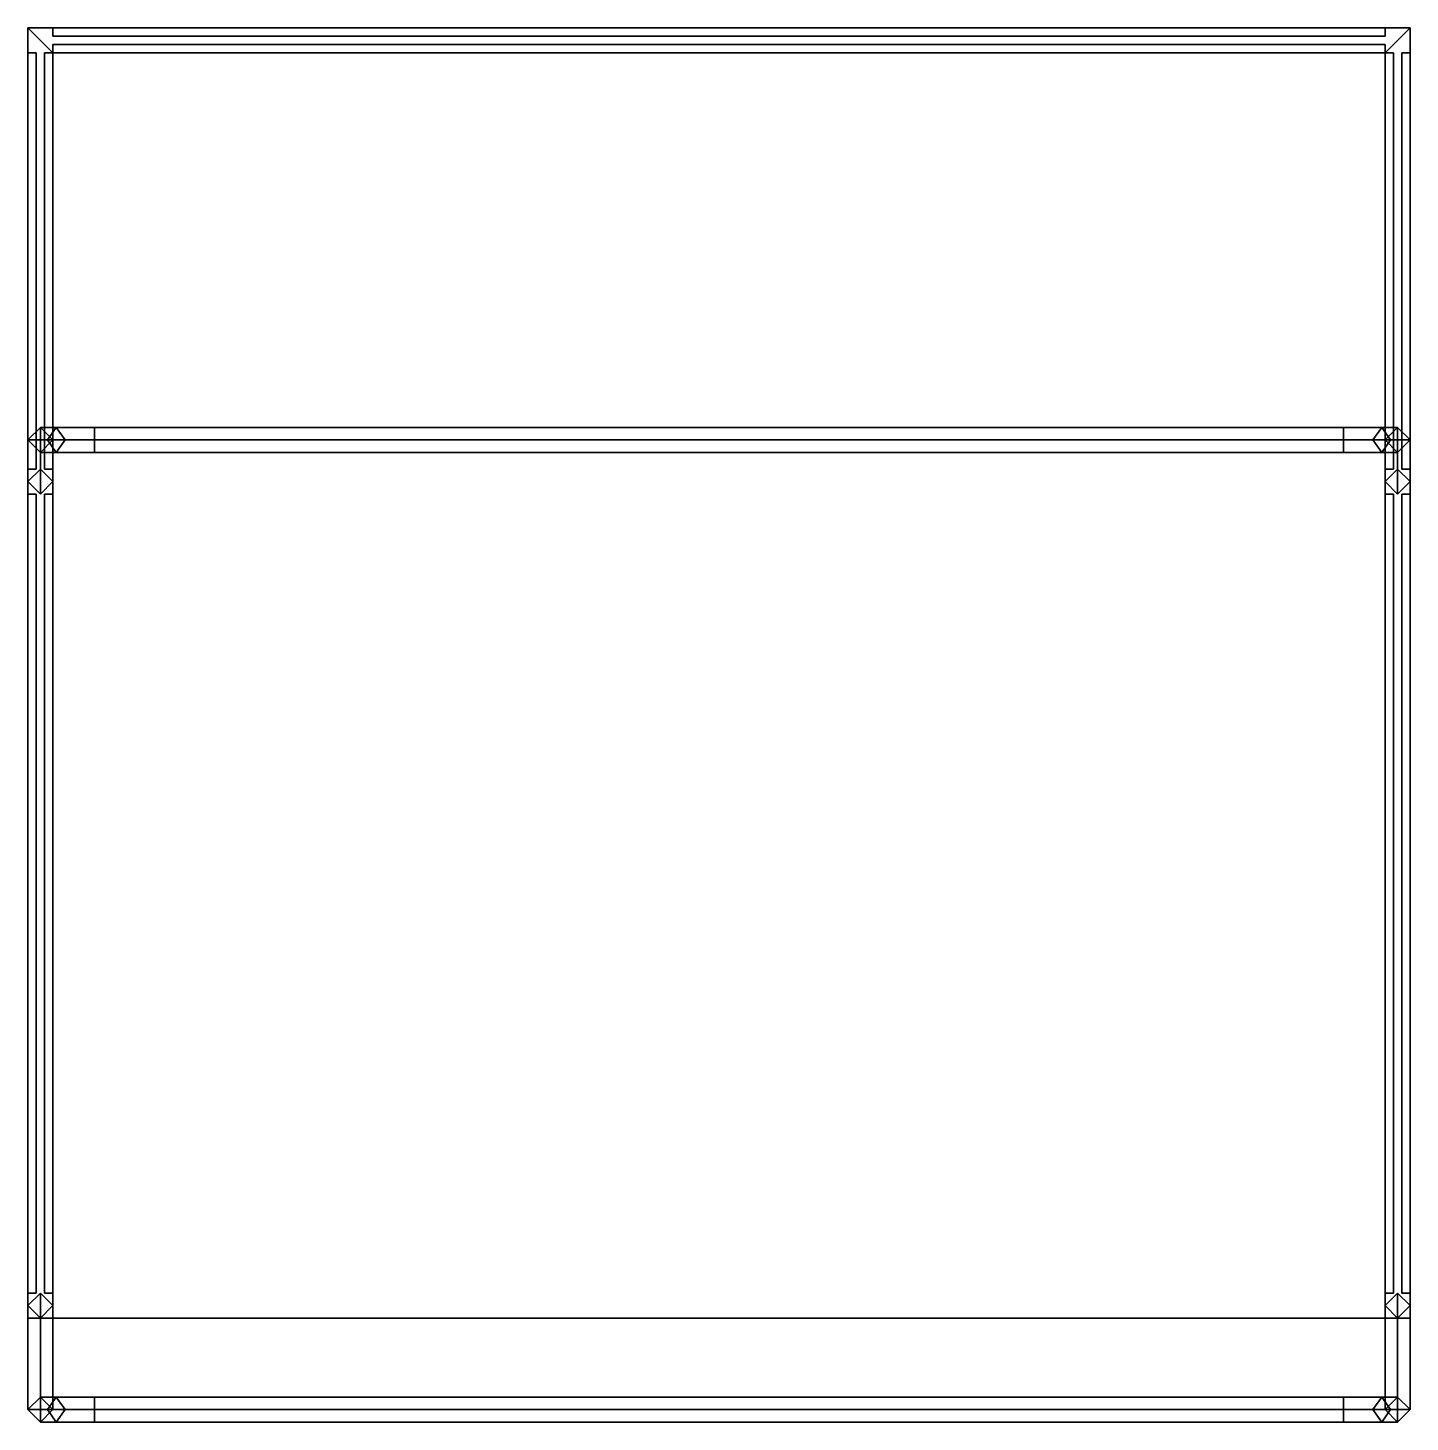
# Model space of a CAD drawing. Extents: x -0.83 to 0.83, y -2.04 to -0.37.
import ezdxf

# ---------------------------------------------------------------- set-up
doc = ezdxf.new("R2010")
doc.units = 0
doc.layers.add('CARGO_PLATFORM', color=3, linetype='CONTINUOUS')

msp = doc.modelspace()

# ---------------------------------------------------------------- linework, layer by layer
at = {"layer": 'CARGO_PLATFORM'}
for points in [[(0.83, -0.37, 1.365), (0.8, -0.37, 1.345), (-0.8, -0.37, 1.345), (-0.83, -0.37, 1.365)], [(-0.8, -0.4, 1.365), (0.8, -0.4, 1.365), (0.83, -0.37, 1.365), (-0.83, -0.37, 1.365)], [(0.8, -0.37, 0.875), (0.83, -0.37, 0.815), (-0.83, -0.37, 0.815), (-0.8, -0.37, 0.875)], [(-0.83, -0.37, 0.815), (-0.83, -1.92, 0.815), (-0.83, -1.89, 0.875), (-0.83, -0.4, 0.875)], [(0.83, -0.37, 0.815), (0.83, -1.92, 0.815), (-0.83, -1.92, 0.815), (-0.83, -0.37, 0.815)], [(-0.8, -0.37, 1.345), (-0.8, -0.37, 0.875), (-0.83, -0.37, 0.815), (-0.83, -0.37, 1.365)], [(-0.83, -0.37, 1.365), (-0.83, -1.92, 1.365), (-0.8, -1.92, 1.365), (-0.8, -0.4, 1.365)], [(-0.83, -0.4, 1.345), (-0.83, -1.89, 1.345), (-0.83, -1.92, 1.365), (-0.83, -0.37, 1.365)], [(-0.83, -0.37, 1.365), (-0.83, -0.37, 0.815), (-0.83, -0.4, 0.875), (-0.83, -0.4, 1.345)], [(0.8, -0.38, 0.875), (0.8, -0.37, 0.875), (-0.8, -0.37, 0.875), (-0.8, -0.38, 0.875)], [(-0.8, -0.38, 1.345), (-0.8, -0.38, 0.875), (-0.8, -0.37, 0.875), (-0.8, -0.37, 1.345)], [(0.8, -0.38, 1.345), (0.8, -0.38, 0.875), (-0.8, -0.38, 0.875), (-0.8, -0.38, 1.345)], [(0.8, -0.4, 1.365), (0.8, -1.92, 1.365), (0.83, -1.92, 1.365), (0.83, -0.37, 1.365)], [(0.8, -0.37, 0.875), (0.8, -0.38, 0.875), (0.8, -0.38, 1.345), (0.8, -0.37, 1.345)], [(0.83, -0.37, 1.365), (0.83, -0.37, 0.815), (0.8, -0.37, 0.875), (0.8, -0.37, 1.345)], [(0.83, -1.92, 1.365), (0.83, -1.89, 1.345), (0.83, -0.4, 1.345), (0.83, -0.37, 1.365)], [(0.83, -1.89, 0.875), (0.83, -1.92, 0.815), (0.83, -0.37, 0.815), (0.83, -0.4, 0.875)], [(0.83, -0.4, 1.345), (0.83, -0.4, 0.875), (0.83, -0.37, 0.815), (0.83, -0.37, 1.365)], [(-0.83, -0.9, 0.875), (-0.82, -0.9, 0.875), (-0.82, -0.4, 0.875), (-0.83, -0.4, 0.875)], [(-0.83, -0.4, 1.345), (-0.83, -0.4, 0.875), (-0.82, -0.4, 0.875), (-0.82, -0.4, 1.345)], [(-0.82, -0.4, 0.875), (-0.82, -0.9, 0.875), (-0.82, -0.9, 1.345), (-0.82, -0.4, 1.345)], [(-0.81, -0.9, 0.875), (-0.8, -0.9, 0.875), (-0.8, -0.4, 0.875), (-0.81, -0.4, 0.875)], [(-0.81, -0.4, 1.345), (-0.81, -0.4, 0.875), (-0.8, -0.4, 0.875), (-0.8, -0.4, 1.345)], [(-0.81, -0.9, 1.345), (-0.81, -0.9, 0.875), (-0.81, -0.4, 0.875), (-0.81, -0.4, 1.345)], [(0.8, -0.4, 0.875), (0.8, -0.39, 0.875), (-0.8, -0.39, 0.875), (-0.8, -0.4, 0.875)], [(-0.8, -0.39, 0.875), (0.8, -0.39, 0.875), (0.8, -0.39, 1.345), (-0.8, -0.39, 1.345)], [(-0.8, -0.4, 1.345), (-0.8, -0.4, 0.875), (-0.8, -0.39, 0.875), (-0.8, -0.39, 1.345)], [(-0.8, -0.4, 1.345), (0.8, -0.4, 1.345), (0.8, -0.4, 1.365), (-0.8, -0.4, 1.365)], [(-0.8, -1.92, 1.365), (-0.8, -1.89, 1.345), (-0.8, -0.4, 1.345), (-0.8, -0.4, 1.365)], [(-0.8, -1.92, 0.875), (0.8, -1.92, 0.875), (0.8, -0.4, 0.875), (-0.8, -0.4, 0.875)], [(0.8, -0.39, 0.875), (0.8, -0.4, 0.875), (0.8, -0.4, 1.345), (0.8, -0.39, 1.345)], [(0.8, -0.4, 1.345), (0.8, -1.89, 1.345), (0.8, -1.92, 1.365), (0.8, -0.4, 1.365)], [(0.8, -0.4, 1.345), (0.8, -0.4, 0.875), (0.81, -0.4, 0.875), (0.81, -0.4, 1.345)], [(0.8, -0.9, 0.875), (0.81, -0.9, 0.875), (0.81, -0.4, 0.875), (0.8, -0.4, 0.875)], [(0.81, -0.4, 0.875), (0.81, -0.9, 0.875), (0.81, -0.9, 1.345), (0.81, -0.4, 1.345)], [(0.82, -0.9, 1.345), (0.82, -0.9, 0.875), (0.82, -0.4, 0.875), (0.82, -0.4, 1.345)], [(0.82, -0.4, 1.345), (0.82, -0.4, 0.875), (0.83, -0.4, 0.875), (0.83, -0.4, 1.345)], [(0.82, -0.9, 0.875), (0.83, -0.9, 0.875), (0.83, -0.4, 0.875), (0.82, -0.4, 0.875)], [(-0.815, -0.85, 1.93), (-0.83, -0.865, 1.93), (-0.8066, -0.865, 1.9866), (-0.796, -0.85, 1.976)], [(-0.815, -0.9, 1.865), (-0.83, -0.915, 1.865), (-0.83, -0.865, 1.93), (-0.815, -0.85, 1.93)], [(-0.8, -0.865, 1.93), (-0.815, -0.85, 1.93), (-0.796, -0.85, 1.976), (-0.7854, -0.865, 1.9654)], [(-0.8, -0.915, 1.865), (-0.815, -0.9, 1.865), (-0.815, -0.85, 1.93), (-0.8, -0.865, 1.93)], [(-0.796, -0.85, 1.976), (-0.8066, -0.865, 1.9866), (-0.75, -0.865, 2.01), (-0.75, -0.85, 1.995)], [(-0.7854, -0.865, 1.9654), (-0.796, -0.85, 1.976), (-0.75, -0.85, 1.995), (-0.75, -0.865, 1.98)], [(0.75, -0.85, 1.995), (0.75, -0.865, 1.98), (-0.75, -0.865, 1.98), (-0.75, -0.85, 1.995)], [(0.75, -0.865, 2.01), (0.75, -0.85, 1.995), (-0.75, -0.85, 1.995), (-0.75, -0.865, 2.01)], [(0.8066, -0.865, 1.9866), (0.796, -0.85, 1.976), (0.75, -0.85, 1.995), (0.75, -0.865, 2.01)], [(0.796, -0.85, 1.976), (0.7854, -0.865, 1.9654), (0.75, -0.865, 1.98), (0.75, -0.85, 1.995)], [(0.815, -0.85, 1.93), (0.8, -0.865, 1.93), (0.7854, -0.865, 1.9654), (0.796, -0.85, 1.976)], [(0.83, -0.865, 1.93), (0.815, -0.85, 1.93), (0.796, -0.85, 1.976), (0.8066, -0.865, 1.9866)], [(0.815, -0.9, 1.865), (0.8, -0.915, 1.865), (0.8, -0.865, 1.93), (0.815, -0.85, 1.93)], [(0.83, -0.915, 1.865), (0.815, -0.9, 1.865), (0.815, -0.85, 1.93), (0.83, -0.865, 1.93)], [(-0.83, -0.865, 1.93), (-0.815, -0.88, 1.93), (-0.796, -0.88, 1.976), (-0.8066, -0.865, 1.9866)], [(-0.83, -0.915, 1.865), (-0.815, -0.93, 1.865), (-0.815, -0.88, 1.93), (-0.83, -0.865, 1.93)], [(-0.815, -0.88, 1.93), (-0.8, -0.865, 1.93), (-0.7854, -0.865, 1.9654), (-0.796, -0.88, 1.976)], [(-0.815, -0.93, 1.865), (-0.8, -0.915, 1.865), (-0.8, -0.865, 1.93), (-0.815, -0.88, 1.93)], [(-0.8066, -0.865, 1.9866), (-0.796, -0.88, 1.976), (-0.75, -0.88, 1.995), (-0.75, -0.865, 2.01)], [(-0.796, -0.88, 1.976), (-0.7854, -0.865, 1.9654), (-0.75, -0.865, 1.98), (-0.75, -0.88, 1.995)], [(0.75, -0.865, 1.98), (0.75, -0.88, 1.995), (-0.75, -0.88, 1.995), (-0.75, -0.865, 1.98)], [(0.75, -0.88, 1.995), (0.75, -0.865, 2.01), (-0.75, -0.865, 2.01), (-0.75, -0.88, 1.995)], [(0.7854, -0.865, 1.9654), (0.796, -0.88, 1.976), (0.75, -0.88, 1.995), (0.75, -0.865, 1.98)], [(0.796, -0.88, 1.976), (0.8066, -0.865, 1.9866), (0.75, -0.865, 2.01), (0.75, -0.88, 1.995)], [(0.8, -0.865, 1.93), (0.815, -0.88, 1.93), (0.796, -0.88, 1.976), (0.7854, -0.865, 1.9654)], [(0.815, -0.88, 1.93), (0.83, -0.865, 1.93), (0.8066, -0.865, 1.9866), (0.796, -0.88, 1.976)], [(0.8, -0.915, 1.865), (0.815, -0.93, 1.865), (0.815, -0.88, 1.93), (0.8, -0.865, 1.93)], [(0.815, -0.93, 1.865), (0.83, -0.915, 1.865), (0.83, -0.865, 1.93), (0.815, -0.88, 1.93)], [(-0.82, -0.9, 1.345), (-0.82, -0.9, 0.875), (-0.83, -0.9, 0.875), (-0.83, -0.9, 1.345)], [(-0.83, -0.9, 0.875), (-0.83, -0.93, 0.875), (-0.83, -0.93, 1.345), (-0.83, -0.9, 1.345)], [(-0.815, -0.9, 1.365), (-0.83, -0.915, 1.365), (-0.83, -0.915, 1.865), (-0.815, -0.9, 1.865)], [(-0.8, -0.915, 1.365), (-0.815, -0.9, 1.365), (-0.815, -0.9, 1.865), (-0.8, -0.915, 1.865)], [(-0.8, -0.9, 1.345), (-0.8, -0.9, 0.875), (-0.81, -0.9, 0.875), (-0.81, -0.9, 1.345)], [(-0.8, -0.93, 1.345), (-0.8, -0.93, 0.875), (-0.8, -0.9, 0.875), (-0.8, -0.9, 1.345)], [(0.8, -0.9, 0.875), (0.8, -0.93, 0.875), (0.8, -0.93, 1.345), (0.8, -0.9, 1.345)], [(0.81, -0.9, 1.345), (0.81, -0.9, 0.875), (0.8, -0.9, 0.875), (0.8, -0.9, 1.345)], [(0.815, -0.9, 1.365), (0.8, -0.915, 1.365), (0.8, -0.915, 1.865), (0.815, -0.9, 1.865)], [(0.83, -0.915, 1.365), (0.815, -0.9, 1.365), (0.815, -0.9, 1.865), (0.83, -0.915, 1.865)], [(0.83, -0.9, 1.345), (0.83, -0.9, 0.875), (0.82, -0.9, 0.875), (0.82, -0.9, 1.345)], [(0.83, -0.93, 1.345), (0.83, -0.93, 0.875), (0.83, -0.9, 0.875), (0.83, -0.9, 1.345)], [(-0.83, -0.915, 1.365), (-0.815, -0.93, 1.365), (-0.815, -0.93, 1.865), (-0.83, -0.915, 1.865)], [(-0.815, -0.93, 1.365), (-0.8, -0.915, 1.365), (-0.8, -0.915, 1.865), (-0.815, -0.93, 1.865)], [(0.8, -0.915, 1.365), (0.815, -0.93, 1.365), (0.815, -0.93, 1.865), (0.8, -0.915, 1.865)], [(0.815, -0.93, 1.365), (0.83, -0.915, 1.365), (0.83, -0.915, 1.865), (0.815, -0.93, 1.865)], [(-0.83, -1.89, 0.875), (-0.82, -1.89, 0.875), (-0.82, -0.93, 0.875), (-0.83, -0.93, 0.875)], [(-0.83, -0.93, 1.345), (-0.83, -0.93, 0.875), (-0.82, -0.93, 0.875), (-0.82, -0.93, 1.345)], [(-0.82, -0.93, 0.875), (-0.82, -1.89, 0.875), (-0.82, -1.89, 1.345), (-0.82, -0.93, 1.345)], [(-0.81, -1.89, 0.875), (-0.8, -1.89, 0.875), (-0.8, -0.93, 0.875), (-0.81, -0.93, 0.875)], [(-0.81, -1.89, 1.345), (-0.81, -1.89, 0.875), (-0.81, -0.93, 0.875), (-0.81, -0.93, 1.345)], [(-0.81, -0.93, 1.345), (-0.81, -0.93, 0.875), (-0.8, -0.93, 0.875), (-0.8, -0.93, 1.345)], [(0.8, -0.93, 1.345), (0.8, -0.93, 0.875), (0.81, -0.93, 0.875), (0.81, -0.93, 1.345)], [(0.8, -1.89, 0.875), (0.81, -1.89, 0.875), (0.81, -0.93, 0.875), (0.8, -0.93, 0.875)], [(0.81, -0.93, 0.875), (0.81, -1.89, 0.875), (0.81, -1.89, 1.345), (0.81, -0.93, 1.345)], [(0.82, -1.89, 1.345), (0.82, -1.89, 0.875), (0.82, -0.93, 0.875), (0.82, -0.93, 1.345)], [(0.82, -0.93, 1.345), (0.82, -0.93, 0.875), (0.83, -0.93, 0.875), (0.83, -0.93, 1.345)], [(0.82, -1.89, 0.875), (0.83, -1.89, 0.875), (0.83, -0.93, 0.875), (0.82, -0.93, 0.875)], [(-0.82, -1.89, 1.345), (-0.82, -1.89, 0.875), (-0.83, -1.89, 0.875), (-0.83, -1.89, 1.345)], [(-0.83, -1.89, 0.875), (-0.83, -1.92, 0.815), (-0.83, -1.92, 1.365), (-0.83, -1.89, 1.345)], [(-0.815, -1.89, 1.365), (-0.83, -1.905, 1.365), (-0.83, -2.03, 1.895), (-0.815, -2.015, 1.895)], [(-0.8, -1.905, 1.365), (-0.815, -1.89, 1.365), (-0.815, -2.015, 1.895), (-0.8, -2.03, 1.895)], [(-0.8, -1.89, 1.345), (-0.8, -1.89, 0.875), (-0.81, -1.89, 0.875), (-0.81, -1.89, 1.345)], [(-0.8, -1.92, 1.365), (-0.8, -1.92, 0.875), (-0.8, -1.89, 0.875), (-0.8, -1.89, 1.345)], [(0.8, -1.89, 0.875), (0.8, -1.92, 0.875), (0.8, -1.92, 1.365), (0.8, -1.89, 1.345)], [(0.81, -1.89, 1.345), (0.81, -1.89, 0.875), (0.8, -1.89, 0.875), (0.8, -1.89, 1.345)], [(0.815, -1.89, 1.365), (0.8, -1.905, 1.365), (0.8, -2.03, 1.895), (0.815, -2.015, 1.895)], [(0.83, -1.905, 1.365), (0.815, -1.89, 1.365), (0.815, -2.015, 1.895), (0.83, -2.03, 1.895)], [(0.83, -1.89, 1.345), (0.83, -1.89, 0.875), (0.82, -1.89, 0.875), (0.82, -1.89, 1.345)], [(0.83, -1.92, 1.365), (0.83, -1.92, 0.815), (0.83, -1.89, 0.875), (0.83, -1.89, 1.345)], [(-0.83, -1.905, 1.365), (-0.815, -1.92, 1.365), (-0.815, -2.045, 1.895), (-0.83, -2.03, 1.895)], [(-0.815, -1.92, 1.365), (-0.8, -1.905, 1.365), (-0.8, -2.03, 1.895), (-0.815, -2.045, 1.895)], [(0.8, -1.905, 1.365), (0.815, -1.92, 1.365), (0.815, -2.045, 1.895), (0.8, -2.03, 1.895)], [(0.815, -1.92, 1.365), (0.83, -1.905, 1.365), (0.83, -2.03, 1.895), (0.815, -2.045, 1.895)], [(-0.8, -1.92, 0.875), (-0.83, -1.92, 0.815), (0.83, -1.92, 0.815), (0.8, -1.92, 0.875)], [(-0.83, -1.92, 1.365), (-0.83, -1.92, 0.815), (-0.8, -1.92, 0.875), (-0.8, -1.92, 1.365)], [(0.8, -1.92, 1.365), (0.8, -1.92, 0.875), (0.83, -1.92, 0.815), (0.83, -1.92, 1.365)], [(-0.815, -2.015, 1.895), (-0.83, -2.03, 1.895), (-0.8066, -2.03, 1.9516), (-0.796, -2.015, 1.941)], [(-0.8, -2.03, 1.895), (-0.815, -2.015, 1.895), (-0.796, -2.015, 1.941), (-0.7854, -2.03, 1.9304)], [(-0.796, -2.015, 1.941), (-0.8066, -2.03, 1.9516), (-0.75, -2.03, 1.975), (-0.75, -2.015, 1.96)], [(-0.7854, -2.03, 1.9304), (-0.796, -2.015, 1.941), (-0.75, -2.015, 1.96), (-0.75, -2.03, 1.945)], [(0.75, -2.03, 1.975), (0.75, -2.015, 1.96), (-0.75, -2.015, 1.96), (-0.75, -2.03, 1.975)], [(0.75, -2.015, 1.96), (0.75, -2.03, 1.945), (-0.75, -2.03, 1.945), (-0.75, -2.015, 1.96)], [(0.796, -2.015, 1.941), (0.7854, -2.03, 1.9304), (0.75, -2.03, 1.945), (0.75, -2.015, 1.96)], [(0.8066, -2.03, 1.9516), (0.796, -2.015, 1.941), (0.75, -2.015, 1.96), (0.75, -2.03, 1.975)], [(0.815, -2.015, 1.895), (0.8, -2.03, 1.895), (0.7854, -2.03, 1.9304), (0.796, -2.015, 1.941)], [(0.83, -2.03, 1.895), (0.815, -2.015, 1.895), (0.796, -2.015, 1.941), (0.8066, -2.03, 1.9516)], [(-0.83, -2.03, 1.895), (-0.815, -2.045, 1.895), (-0.796, -2.045, 1.941), (-0.8066, -2.03, 1.9516)], [(-0.815, -2.045, 1.895), (-0.8, -2.03, 1.895), (-0.7854, -2.03, 1.9304), (-0.796, -2.045, 1.941)], [(-0.8066, -2.03, 1.9516), (-0.796, -2.045, 1.941), (-0.75, -2.045, 1.96), (-0.75, -2.03, 1.975)], [(-0.796, -2.045, 1.941), (-0.7854, -2.03, 1.9304), (-0.75, -2.03, 1.945), (-0.75, -2.045, 1.96)], [(0.75, -2.045, 1.96), (0.75, -2.03, 1.975), (-0.75, -2.03, 1.975), (-0.75, -2.045, 1.96)], [(0.75, -2.03, 1.945), (0.75, -2.045, 1.96), (-0.75, -2.045, 1.96), (-0.75, -2.03, 1.945)], [(0.796, -2.045, 1.941), (0.8066, -2.03, 1.9516), (0.75, -2.03, 1.975), (0.75, -2.045, 1.96)], [(0.7854, -2.03, 1.9304), (0.796, -2.045, 1.941), (0.75, -2.045, 1.96), (0.75, -2.03, 1.945)], [(0.8, -2.03, 1.895), (0.815, -2.045, 1.895), (0.796, -2.045, 1.941), (0.7854, -2.03, 1.9304)], [(0.815, -2.045, 1.895), (0.83, -2.03, 1.895), (0.8066, -2.03, 1.9516), (0.796, -2.045, 1.941)]]:
    msp.add_3dface(points, dxfattribs=at)

doc.saveas('drawing.dxf')
